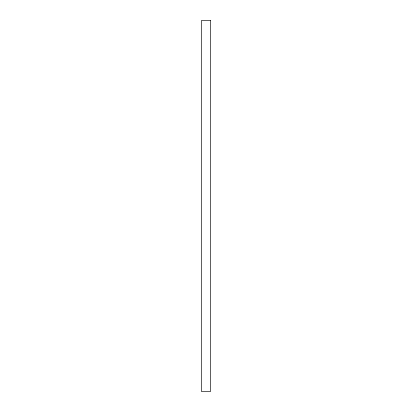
<?xml version="1.0" encoding="UTF-8"?>
<svg xmlns="http://www.w3.org/2000/svg" width="412" height="412" viewBox="0 0 412 412"><rect width="100%" height="100%" fill="white"/><g stroke="black" fill="none" stroke-linecap="round" stroke-linejoin="round"><path stroke-width="0.62" d="M210.635 20.6L201.365 20.6L201.365 391.4L210.635 391.4L210.635 20.6"/></g></svg>
